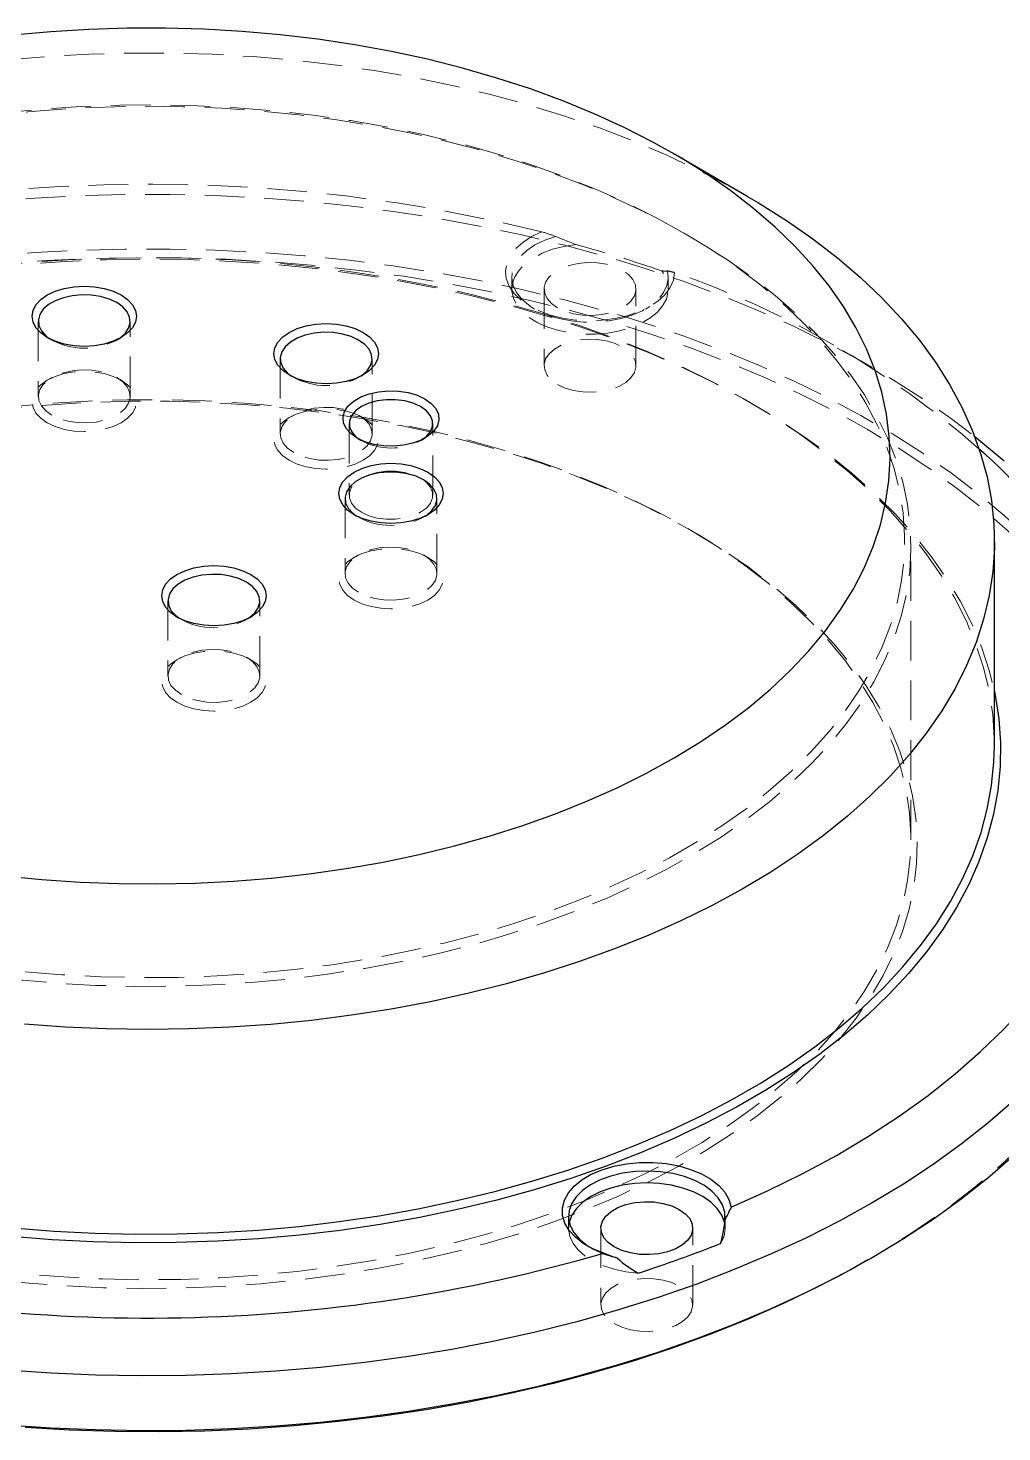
# Model space of a CAD drawing. Header units: millimetres. Extents: x 0 to 420, y 1 to 298.
# Drawn here: x 355.38 to 386.48, y 217.5 to 262.31 of the extents above; entities that cross this region are included whole.
import ezdxf

# ---------------------------------------------------------------- set-up
doc = ezdxf.new("R2010")
doc.units = ezdxf.units.MM
doc.linetypes.add('HIDDEN', pattern=[1.905, 1.27, -0.635])

msp = doc.modelspace()

# ---------------------------------------------------------------- linework, layer by layer
at = {"color": 7, "linetype": 'Continuous', "lineweight": 25}
for p, q in [((378.3345, 256.95338), (375.97709, 258.31473)), ((386.23951, 239.40134), (386.23951, 245.93366)), ((382.20064, 222.99318), (382.34209, 223.07486))]:
    msp.add_line(p, q, dxfattribs=at)
at = {"color": 7, "linetype": 'HIDDEN', "lineweight": 18}
for p, q in [((376.44857, 255.70171), (376.30713, 255.78339)), ((370.82366, 254.36617), (370.82366, 253.98511)), ((375.82366, 253.98511), (375.82366, 254.36617)), ((371.85699, 253.98511), (371.85699, 251.53549)), ((374.79033, 251.53549), (374.79033, 253.98511)), ((371.41416, 253.4275), (371.55561, 253.34582)), ((375.09171, 253.34582), (375.23316, 253.4275)), ((355.70229, 252.9531), (355.70229, 250.55791)), ((358.63563, 250.55791), (358.63563, 252.9531)), ((355.99026, 252.43617), (356.1317, 252.35449)), ((358.20622, 252.35449), (358.34766, 252.43617)), ((382.34209, 251.48181), (381.39913, 252.02634)), ((363.4297, 251.75779), (363.4297, 249.36261)), ((366.36303, 249.36261), (366.36303, 251.75779)), ((356.1317, 251.15651), (355.99026, 251.07483)), ((358.34766, 251.07483), (358.20622, 251.15651)), ((363.71767, 251.24087), (363.85911, 251.15919)), ((365.93363, 251.15919), (366.07507, 251.24087)), ((378.47594, 250.33938), (378.3345, 250.42106)), ((363.85911, 249.96121), (363.71767, 249.87953)), ((365.63359, 249.68746), (365.63359, 247.40115)), ((366.07507, 249.87953), (365.93363, 249.96121)), ((368.30025, 247.40115), (368.30025, 249.68746)), ((365.88251, 249.22496), (366.02396, 249.14328)), ((367.90988, 249.14328), (368.05133, 249.22496)), ((365.50025, 247.29685), (365.50025, 244.90167)), ((368.43359, 244.90167), (368.43359, 247.29685)), ((365.78822, 246.77993), (365.92966, 246.69825)), ((368.00418, 246.69825), (368.14562, 246.77993)), ((376.59002, 246.25703), (376.44857, 246.33871)), ((383.57285, 236.40736), (383.57285, 245.77036)), ((365.92966, 245.50027), (365.78822, 245.41859)), ((368.14562, 245.41859), (368.00418, 245.50027)), ((359.8434, 244.03122), (359.8434, 241.63604)), ((362.77673, 241.63604), (362.77673, 244.03122)), ((360.13136, 243.5143), (360.27281, 243.43262)), ((362.34732, 243.43262), (362.48877, 243.5143)), ((360.27281, 242.23464), (360.13136, 242.15296)), ((362.48877, 242.15296), (362.34732, 242.23464)), ((372.63709, 224.38769), (372.63709, 224.00664)), ((377.63709, 224.00664), (377.63709, 224.38769)), ((373.67043, 224.00664), (373.67043, 221.55701)), ((376.60376, 221.55701), (376.60376, 224.00664)), ((373.22759, 223.44903), (373.36904, 223.36735))]:
    msp.add_line(p, q, dxfattribs=at)
at = {"color": 7, "linetype": 'Continuous', "lineweight": 25, "flags": 128}
for points in [[(354.6112, 235.2568), (355.81944, 235.1364), (357.03687, 235.05229), (358.2602, 235.00469), (359.48617, 234.99373), (360.71147, 235.01944), (361.93282, 235.08175), (363.14694, 235.18049), (364.35058, 235.3154), (365.54049, 235.48611), (366.7135, 235.69217), (367.86644, 235.93302), (368.99623, 236.20802), (370.09983, 236.51643), (371.17429, 236.85742), (372.21671, 237.23008), (373.2243, 237.6334), (374.19435, 238.0663), (375.12426, 238.52763), (376.01154, 239.01614), (376.85381, 239.53053), (377.64879, 240.0694), (378.39437, 240.63132), (379.08853, 241.21478), (379.72942, 241.8182), (380.31531, 242.43998), (380.84464, 243.07844), (381.31597, 243.73187), (381.72805, 244.39852), (382.07978, 245.07659), (382.3702, 245.76427), (382.59853, 246.4597), (382.76417, 247.16103), (382.86667, 247.86637), (382.90576, 248.57383), (382.88132, 249.28151), (382.79343, 249.98751), (382.64232, 250.68993), (382.42839, 251.38689), (382.15223, 252.07652), (381.81457, 252.75697), (381.41632, 253.42641), (380.95854, 254.08305), (380.44247, 254.72512), (379.86949, 255.35089), (379.24114, 255.9587), (378.5591, 256.5469), (377.82521, 257.11392), (377.04144, 257.65824), (376.20988, 258.1784), (375.33278, 258.673), (374.41248, 259.14071), (373.45146, 259.58027), (372.45229, 259.99052), (371.41766, 260.37034), (370.35034, 260.71872), (369.2532, 261.03472), (368.12919, 261.31749), (366.98131, 261.56628), (365.81265, 261.78042), (364.62636, 261.95933), (363.4256, 262.10253), (362.21361, 262.20964), (360.99363, 262.28036), (359.76895, 262.31452), (358.54285, 262.31202), (357.31862, 262.27287), (356.09954, 262.19716), (354.88889, 262.08511)], [(378.3345, 256.95338), (378.70731, 256.73381), (379.59509, 256.17382), (380.43459, 255.58955), (381.22381, 254.98237), (381.9609, 254.35373), (382.64409, 253.70512), (383.27176, 253.03808), (383.84244, 252.35419), (384.35476, 251.65506), (384.80751, 250.94237), (385.19961, 250.2178), (385.53014, 249.48306), (385.79831, 248.73991), (386.00349, 247.9901), (386.14519, 247.23541), (386.22307, 246.47763), (386.23694, 245.71857), (386.18678, 244.96001), (386.07271, 244.20377), (385.89499, 243.45163), (385.65405, 242.70537), (385.35045, 241.96677), (384.98492, 241.23758), (384.55833, 240.51953), (384.07168, 239.81432), (383.52614, 239.12363), (382.92299, 238.44909), (382.26366, 237.7923), (381.54972, 237.15482), (380.78287, 236.53816), (379.96492, 235.94379), (379.09781, 235.37311), (378.1836, 234.82749), (377.22445, 234.3082), (376.22265, 233.81649), (375.18056, 233.35352), (374.10066, 232.92039), (372.98552, 232.51812), (371.83777, 232.14768), (370.66014, 231.80993), (369.45542, 231.50568), (368.22647, 231.23566), (366.9762, 231.00049), (365.70758, 230.80075), (364.42363, 230.6369), (363.12737, 230.50933), (361.82189, 230.41835), (360.51029, 230.36417), (359.19568, 230.34692), (357.88117, 230.36663), (356.56988, 230.42327), (355.26492, 230.5167)], [(355.99045, 252.43606), (355.78318, 252.58186), (355.62916, 252.74821), (355.53432, 252.9287), (355.50229, 253.1164), (355.53432, 253.30411), (355.62916, 253.4846), (355.78318, 253.65094), (355.99045, 253.79674), (356.24301, 253.9164), (356.53116, 254.00531), (356.84381, 254.06006), (357.16896, 254.07855), (357.49411, 254.06006), (357.80677, 254.00531), (358.09491, 253.9164), (358.34747, 253.79674), (358.55474, 253.65094), (358.70876, 253.4846), (358.8036, 253.30411), (358.83563, 253.1164), (358.8036, 252.9287), (358.70876, 252.74821), (358.55474, 252.58186), (358.34747, 252.43606), (358.09491, 252.31641), (357.80677, 252.2275), (357.49411, 252.17275), (357.16896, 252.15426), (356.84381, 252.17275), (356.53116, 252.2275), (356.24301, 252.31641), (355.99045, 252.43606)], [(358.27242, 252.39533), (358.30878, 252.42026), (358.47577, 252.56871), (358.58565, 252.73396), (358.63362, 252.90878), (358.61757, 253.08555), (358.53821, 253.25652), (358.39901, 253.41424), (358.20605, 253.5518), (357.96777, 253.66319), (357.69457, 253.74355), (357.3984, 253.78936), (357.0922, 253.79862), (356.78936, 253.77093), (356.50311, 253.7075), (356.24596, 253.6111), (356.02915, 253.48593), (355.86215, 253.33748), (355.75227, 253.17224), (355.7043, 252.99741), (355.72035, 252.82064), (355.79971, 252.64967), (355.93891, 252.49196), (356.06551, 252.39533)], [(363.71786, 251.24076), (363.51059, 251.38656), (363.35657, 251.5529), (363.26173, 251.73339), (363.2297, 251.9211), (363.26173, 252.10881), (363.35657, 252.2893), (363.51059, 252.45564), (363.71786, 252.60144), (363.97042, 252.72109), (364.25856, 252.81001), (364.57122, 252.86476), (364.89637, 252.88325), (365.22152, 252.86476), (365.53417, 252.81001), (365.82232, 252.72109), (366.07488, 252.60144), (366.28215, 252.45564), (366.43617, 252.2893), (366.53101, 252.10881), (366.56303, 251.9211), (366.53101, 251.73339), (366.43617, 251.5529), (366.28215, 251.38656), (366.07488, 251.24076), (365.82232, 251.1211), (365.53417, 251.03219), (365.22152, 250.97744), (364.89637, 250.95895), (364.57122, 250.97744), (364.25856, 251.03219), (363.97042, 251.1211), (363.71786, 251.24076)], [(365.99982, 251.20003), (366.03618, 251.22495), (366.20318, 251.3734), (366.31306, 251.53865), (366.36102, 251.71348), (366.34498, 251.89024), (366.26562, 252.06122), (366.12642, 252.21893), (365.93346, 252.35649), (365.69517, 252.46788), (365.42197, 252.54824), (365.12581, 252.59406), (364.81961, 252.60332), (364.51677, 252.57563), (364.23052, 252.5122), (363.97336, 252.41579), (363.75655, 252.29063), (363.58956, 252.14218), (363.47968, 251.97693), (363.43171, 251.8021), (363.44776, 251.62534), (363.52712, 251.45437), (363.66632, 251.29665), (363.79291, 251.20003)], [(365.88269, 249.22486), (365.68096, 249.36867), (365.53543, 249.53355), (365.45246, 249.7123), (365.43569, 249.8971), (365.48583, 250.07987), (365.60071, 250.25263), (365.7753, 250.40783), (366.00196, 250.53868), (366.2708, 250.63947), (366.57006, 250.70578), (366.88667, 250.73473), (367.20679, 250.72505), (367.51642, 250.67715), (367.80203, 250.59314), (368.05115, 250.47668), (368.25288, 250.33287), (368.39841, 250.16799), (368.48138, 249.98924), (368.49815, 249.80445), (368.44801, 249.62167), (368.33313, 249.44891), (368.15854, 249.29371), (367.93188, 249.16286), (367.66304, 249.06208), (367.36378, 248.99576), (367.04717, 248.96681), (366.72705, 248.9765), (366.41742, 249.02439), (366.13181, 249.1084), (365.88269, 249.22486)], [(367.97566, 249.18412), (368.09589, 249.27795), (368.22543, 249.43324), (368.29187, 249.60128), (368.29187, 249.77364), (368.22543, 249.94168), (368.09589, 250.09698), (367.90973, 250.23174), (367.6763, 250.3392), (367.40729, 250.41399), (367.11621, 250.45234), (366.81763, 250.45234), (366.52655, 250.41399), (366.25754, 250.3392), (366.02411, 250.23174), (365.83795, 250.09698), (365.70841, 249.94168), (365.64197, 249.77364), (365.64197, 249.60128), (365.70841, 249.43324), (365.83795, 249.27795), (365.95818, 249.18412)], [(385.6103, 249.27903), (385.73424, 249.1805), (386.55035, 248.49596)], [(365.78841, 246.77982), (365.58114, 246.92562), (365.42712, 247.09197), (365.33228, 247.27246), (365.30025, 247.46016), (365.33228, 247.64787), (365.42712, 247.82836), (365.58114, 247.9947), (365.78841, 248.1405), (366.04097, 248.26016), (366.32911, 248.34907), (366.64177, 248.40382), (366.96692, 248.42231), (367.29207, 248.40382), (367.60473, 248.34907), (367.89287, 248.26016), (368.14543, 248.1405), (368.3527, 247.9947), (368.50672, 247.82836), (368.60156, 247.64787), (368.63359, 247.46016), (368.60156, 247.27246), (368.50672, 247.09197), (368.3527, 246.92562), (368.14543, 246.77982), (367.89287, 246.66017), (367.60473, 246.57126), (367.29207, 246.5165), (366.96692, 246.49802), (366.64177, 246.5165), (366.32911, 246.57126), (366.04097, 246.66017), (365.78841, 246.77982)], [(368.07038, 246.73909), (368.10673, 246.76402), (368.27373, 246.91247), (368.38361, 247.07772), (368.43158, 247.25254), (368.41553, 247.42931), (368.33617, 247.60028), (368.19697, 247.75799), (368.00401, 247.89555), (367.76572, 248.00695), (367.49253, 248.08731), (367.19636, 248.13312), (366.89016, 248.14238), (366.58732, 248.11469), (366.30107, 248.05126), (366.04392, 247.95486), (365.82711, 247.82969), (365.66011, 247.68124), (365.55023, 247.51599), (365.50226, 247.34117), (365.51831, 247.1644), (365.59767, 246.99343), (365.73687, 246.83571), (365.86346, 246.73909)], [(360.13155, 243.51419), (359.92428, 243.65999), (359.77027, 243.82633), (359.67542, 244.00682), (359.6434, 244.19453), (359.67542, 244.38224), (359.77027, 244.56273), (359.92428, 244.72907), (360.13155, 244.87487), (360.38412, 244.99453), (360.67226, 245.08344), (360.98492, 245.13819), (361.31007, 245.15668), (361.63522, 245.13819), (361.94787, 245.08344), (362.23602, 244.99453), (362.48858, 244.87487), (362.69585, 244.72907), (362.84987, 244.56273), (362.94471, 244.38224), (362.97673, 244.19453), (362.94471, 244.00682), (362.84987, 243.82633), (362.69585, 243.65999), (362.48858, 243.51419), (362.23602, 243.39454), (361.94787, 243.30562), (361.63522, 243.25087), (361.31007, 243.23238), (360.98492, 243.25087), (360.67226, 243.30562), (360.38412, 243.39454), (360.13155, 243.51419)], [(362.41352, 243.47346), (362.44988, 243.49838), (362.61688, 243.64683), (362.72676, 243.81208), (362.77472, 243.98691), (362.75868, 244.16367), (362.67932, 244.33465), (362.54012, 244.49236), (362.34716, 244.62992), (362.10887, 244.74132), (361.83567, 244.82167), (361.5395, 244.86749), (361.23331, 244.87675), (360.93046, 244.84906), (360.64421, 244.78563), (360.38706, 244.68922), (360.17025, 244.56406), (360.00326, 244.41561), (359.89337, 244.25036), (359.84541, 244.07553), (359.86146, 243.89877), (359.94081, 243.7278), (360.08002, 243.57008), (360.20661, 243.47346)], [(386.23951, 241.1387), (386.26286, 241.02473), (386.38134, 240.26446), (386.43568, 239.50177), (386.42574, 238.73846), (386.35156, 237.97633), (386.21331, 237.21718), (386.01132, 236.4628), (385.74605, 235.71499), (385.41814, 234.9755), (385.02837, 234.24608), (384.57765, 233.52846), (384.06705, 232.82433), (383.49778, 232.13536), (382.87118, 231.46318), (382.18874, 230.80937), (381.45206, 230.17548), (380.66288, 229.563), (379.82308, 228.97339), (378.93463, 228.40804), (377.99964, 227.86828), (377.02031, 227.35539), (375.99897, 226.87058), (374.93802, 226.415), (373.83996, 225.98973), (372.70741, 225.59576), (371.54303, 225.23403), (370.34957, 224.9054), (369.12985, 224.61063), (367.88676, 224.35044), (366.62324, 224.12543), (365.34226, 223.93613), (364.04687, 223.783), (362.74011, 223.66639), (361.42508, 223.58658), (360.10489, 223.54375), (358.78265, 223.53802), (357.46149, 223.56939), (356.14453, 223.63779), (354.83489, 223.74305)], [(354.90023, 224.01718), (356.19876, 223.91373), (357.50447, 223.84679), (358.81426, 223.8165), (360.12505, 223.82296), (361.43376, 223.86613), (362.7373, 223.94592), (364.03259, 224.06213), (365.31658, 224.21451), (366.58625, 224.40268), (367.8386, 224.6262), (369.07069, 224.88455), (370.2796, 225.17712), (371.46248, 225.50322), (372.61656, 225.86207), (373.73911, 226.25284), (374.82748, 226.67459), (375.87911, 227.12635), (376.89152, 227.60704), (377.86232, 228.11553), (378.78922, 228.65062), (379.67005, 229.21105), (380.50272, 229.7955), (381.28527, 230.4026), (382.01585, 231.0309), (382.69276, 231.67893), (383.31438, 232.34517), (383.87925, 233.02803), (384.38605, 233.72592), (384.83357, 234.43719), (385.22077, 235.16016), (385.54672, 235.89312), (385.81067, 236.63436), (386.01199, 237.38211), (386.1502, 238.13463), (386.22499, 238.89013), (386.23951, 239.40134)], [(377.8283, 224.6767), (378.99413, 225.19756), (380.11624, 225.7495), (381.19214, 226.33129), (382.21944, 226.94166), (383.19588, 227.57924), (384.11929, 228.24264), (384.98762, 228.93037), (385.79896, 229.64091), (386.5515, 230.37271), (387.24359, 231.12412), (387.87369, 231.8935), (388.44041, 232.67913), (388.94249, 233.47929), (389.37882, 234.29219), (389.74843, 235.11604), (390.05051, 235.94901), (390.28439, 236.78926), (390.44955, 237.63493), (390.54562, 238.48416)], [(386.82853, 228.0516), (386.03115, 227.35975), (385.18173, 226.68884), (384.28195, 226.04019), (383.33354, 225.41505), (382.33834, 224.81464), (381.29828, 224.24013), (380.21539, 223.69262), (379.09178, 223.17318), (377.92961, 222.68283), (376.73115, 222.22251), (375.49872, 221.79311), (374.23472, 221.39548), (372.9416, 221.03038), (371.62188, 220.69852), (370.27811, 220.40055), (368.91291, 220.13704), (367.52892, 219.90851), (366.12884, 219.7154), (364.71538, 219.55808), (363.29128, 219.43687), (361.85932, 219.35199), (360.42227, 219.30361), (358.98293, 219.29183), (357.54408, 219.31666), (356.10852, 219.37806), (354.67905, 219.47592)], [(354.67905, 217.73396), (356.10852, 217.63611), (357.54408, 217.57471), (358.98293, 217.54987), (360.42227, 217.56165), (361.85932, 217.61003), (363.29128, 217.69491), (364.71538, 217.81613), (366.12884, 217.97344), (367.52892, 218.16655), (368.91291, 218.39509), (370.27811, 218.65859), (371.62188, 218.95657), (372.9416, 219.28843), (374.23472, 219.65353), (375.49872, 220.05116), (376.73115, 220.48055), (377.92961, 220.94088), (379.09178, 221.43123), (380.21539, 221.95067), (381.29828, 222.49817), (382.33834, 223.07269), (383.33354, 223.6731), (384.28195, 224.29824), (385.18173, 224.94689), (386.03115, 225.61779), (386.82853, 226.30965)], [(373.76164, 223.20974), (373.41407, 223.35096), (373.1092, 223.52193), (372.85458, 223.71839), (372.65652, 223.93549), (372.51994, 224.16784), (372.44821, 224.40969), (372.44311, 224.65504), (372.50477, 224.89781), (372.63167, 225.13198), (372.82065, 225.35176), (373.06703, 225.5517), (373.36471, 225.72683), (373.70631, 225.87283), (374.08337, 225.98607), (374.48654, 226.06375), (374.90583, 226.10395), (375.33085, 226.10566), (375.75107, 226.06884), (376.15607, 225.99441), (376.53583, 225.88421), (376.88092, 225.74098), (377.1828, 225.56825), (377.43398, 225.37032), (377.62825, 225.15208), (377.76078, 224.91895), (377.8283, 224.6767)], [(377.6311, 224.28781), (377.62615, 224.52257), (377.55533, 224.75376), (377.42052, 224.97526), (377.22528, 225.18122), (376.97478, 225.36617), (376.67564, 225.52523), (376.33579, 225.65419), (375.96422, 225.74963), (375.57076, 225.80903), (375.16582, 225.83081), (374.76013, 225.81441), (374.3644, 225.76025), (373.98913, 225.66976), (373.64424, 225.54535), (373.33885, 225.3903), (373.08105, 225.20871), (372.87766, 225.00541), (372.73406, 224.78575), (372.65406, 224.55556), (372.63977, 224.32092), (372.69156, 224.08806), (372.80808, 223.86312), (372.98623, 223.65207), (373.22129, 223.46048), (373.30104, 223.40819)], [(377.62879, 224.12418), (377.6145, 224.20024), (377.52973, 224.42504), (377.38416, 224.6392), (377.18149, 224.8373), (376.92687, 225.01428), (376.62676, 225.16566), (376.2888, 225.28759), (375.92157, 225.37696), (375.53441, 225.43151), (375.13715, 225.44986), (374.73989, 225.43152), (374.35273, 225.37698), (373.98549, 225.28762), (373.64752, 225.1657), (373.34741, 225.01433), (373.09277, 224.83736), (372.89008, 224.63927), (372.74449, 224.42511), (372.6597, 224.20031), (372.65897, 224.19716)], [(374.1, 223.40794), (373.90704, 223.5455), (373.76784, 223.70321), (373.68848, 223.87419), (373.67244, 224.05095), (373.7204, 224.22578), (373.83028, 224.39103), (373.99728, 224.53948), (374.21409, 224.66464), (374.47124, 224.76104), (374.75749, 224.82448), (375.06033, 224.85217), (375.36653, 224.8429), (375.6627, 224.79709), (375.9359, 224.71673), (376.17418, 224.60534), (376.36714, 224.46778), (376.50634, 224.31006), (376.5857, 224.13909), (376.60175, 223.96232), (376.55378, 223.7875), (376.4439, 223.62225), (376.27691, 223.4738), (376.06009, 223.34864), (375.80294, 223.25223), (375.51669, 223.1888), (375.21385, 223.16111), (374.90765, 223.17037), (374.61149, 223.21619), (374.33829, 223.29654), (374.1, 223.40794)], [(382.20064, 222.99318), (381.68307, 222.70088), (380.62263, 222.14065), (379.52028, 221.60807), (378.37817, 221.10417), (377.19854, 220.62996), (375.98371, 220.18635), (374.73605, 219.77422), (373.45802, 219.39438), (372.15212, 219.04757), (370.8209, 218.73446), (369.46698, 218.45568), (368.09301, 218.21177), (366.70168, 218.00321), (365.29573, 217.83041), (363.87791, 217.6937), (362.45099, 217.59336), (361.01778, 217.52957), (359.58108, 217.50248), (358.14371, 217.51212), (356.70849, 217.55848), (355.27823, 217.64147)]]:
    msp.add_lwpolyline(points, dxfattribs=at)
at = {"color": 7, "linetype": 'HIDDEN', "lineweight": 18, "flags": 128}
for points in [[(340.14453, 256.95338), (340.76953, 257.30286), (341.75029, 257.8085), (342.77254, 258.28599), (343.83385, 258.73417), (344.93169, 259.15199), (346.06348, 259.53846), (347.22651, 259.89266), (348.41804, 260.21376), (349.63524, 260.50098), (350.87521, 260.75365), (352.13503, 260.97116), (353.41169, 261.15302), (354.70218, 261.29877), (356.00343, 261.40807), (357.31236, 261.48068), (358.62586, 261.51641), (359.94081, 261.51517), (361.2541, 261.47698), (362.56262, 261.40193), (363.86325, 261.29018), (365.15291, 261.14201), (366.42855, 260.95777), (367.68713, 260.73789), (368.92568, 260.4829), (370.14125, 260.1934), (371.33097, 259.87007), (372.49201, 259.51369), (373.62161, 259.1251), (374.7171, 258.70523), (375.77588, 258.25505), (376.79544, 257.77566), (377.77335, 257.26817), (378.3345, 256.95338)], [(342.03325, 235.83739), (342.93426, 235.34316), (343.8778, 234.87614), (344.86142, 234.43754), (345.88256, 234.02851), (346.93854, 233.6501), (348.02661, 233.30332), (349.14393, 232.98907), (350.2876, 232.70815), (351.45461, 232.46132), (352.64194, 232.24921), (353.84648, 232.07237), (355.06509, 231.93127), (356.29459, 231.82628), (357.53177, 231.75766), (358.77341, 231.7256), (360.01627, 231.73018), (361.25709, 231.77139), (362.49266, 231.84912), (363.71974, 231.96318), (364.93512, 232.11325), (366.13565, 232.29895), (367.31819, 232.5198), (368.47966, 232.77522), (369.61701, 233.06453), (370.72729, 233.387), (371.8076, 233.74178), (372.85513, 234.12793), (373.86713, 234.54446), (374.84097, 234.99028), (375.77411, 235.46422), (376.66411, 235.96505), (377.50865, 236.49146), (378.30553, 237.04207), (379.05267, 237.61546), (379.74811, 238.21013), (380.39006, 238.82451), (380.97682, 239.45702), (381.50688, 240.106), (381.97884, 240.76975), (382.39147, 241.44656), (382.74371, 242.13464), (383.03463, 242.83221), (383.26346, 243.53744), (383.42962, 244.2485), (383.53268, 244.96353), (383.57235, 245.68066), (383.54854, 246.39803), (383.46132, 247.11376), (383.3109, 247.82598), (383.09768, 248.53285), (382.82222, 249.2325), (382.48523, 249.92312), (382.0876, 250.60291), (381.63036, 251.27009), (381.11471, 251.92293), (380.54198, 252.55971), (379.91368, 253.17878), (379.23145, 253.77852), (378.49705, 254.35737), (377.71242, 254.91382), (376.87959, 255.44641), (376.00074, 255.95376), (375.07817, 256.43454), (374.11427, 256.8875), (373.11156, 257.31145), (372.07267, 257.7053), (371.00029, 258.06801), (369.89723, 258.39864), (368.76637, 258.69632), (367.61065, 258.96028), (366.4331, 259.18982), (365.23677, 259.38436), (364.0248, 259.54338), (362.80035, 259.66647), (361.5666, 259.75331), (360.32679, 259.80366), (359.08414, 259.8174), (357.84189, 259.7945), (356.60329, 259.73501), (355.37157, 259.63909), (354.14994, 259.50698), (352.94158, 259.33904), (351.74966, 259.1357), (350.57728, 258.89749), (349.42749, 258.62503), (348.30331, 258.31904), (347.20765, 257.98031), (346.14339, 257.60972), (345.11329, 257.20825), (344.12005, 256.77693), (343.16625, 256.3169), (342.25438, 255.82936), (341.38683, 255.31557), (340.56585, 254.77688), (339.79359, 254.2147), (339.07206, 253.63048), (338.40315, 253.02576), (337.78859, 252.40211), (337.23, 251.76116), (336.72883, 251.10458), (336.28639, 250.43408), (335.90383, 249.75141), (335.58214, 249.05836), (335.32218, 248.35673), (335.12462, 247.64836), (334.98997, 246.93508), (334.91858, 246.21877), (334.91064, 245.50128), (334.96618, 244.7845), (335.08504, 244.07029), (335.26692, 243.36051), (335.51134, 242.65702), (335.81766, 241.96166), (336.18509, 241.27623), (336.61267, 240.60252), (337.09927, 239.9423), (337.64364, 239.29728), (338.24435, 238.66915), (338.89983, 238.05955), (339.60837, 237.47006), (340.36814, 236.90223), (341.17713, 236.35753), (342.03325, 235.83739)], [(342.17467, 236.08234), (341.31882, 236.60254), (340.51049, 237.14748), (339.75183, 237.71572), (339.04485, 238.30575), (338.39141, 238.91601), (337.79327, 239.54488), (337.25199, 240.19069), (336.76903, 240.85173), (336.34565, 241.52625), (335.98298, 242.21245), (335.68198, 242.90853), (335.44345, 243.61262), (335.26803, 244.32287), (335.15617, 245.03739), (335.10818, 245.75429), (335.12418, 246.47167), (335.20413, 247.18761), (335.34782, 247.90023), (335.55486, 248.60764), (335.82471, 249.30796), (336.15666, 249.99933), (336.54981, 250.67991), (337.00314, 251.34791), (337.51543, 252.00156), (338.08533, 252.63911), (338.71132, 253.25888), (339.39176, 253.85922), (340.12482, 254.43855), (340.90858, 254.99533), (341.74094, 255.52807), (342.61971, 256.03537), (343.54255, 256.51589), (344.50702, 256.96834), (345.51055, 257.39153), (346.55049, 257.78434), (347.62408, 258.14572), (348.72848, 258.47471), (349.86074, 258.77045), (351.01788, 259.03215), (352.19682, 259.25911), (353.39443, 259.45074), (354.60755, 259.60652), (355.83294, 259.72605), (357.06738, 259.809), (358.30757, 259.85515), (359.55023, 259.86439), (360.79207, 259.83668), (362.02979, 259.77211), (363.26011, 259.67084), (364.47978, 259.53314), (365.68554, 259.35938), (366.87421, 259.15001), (368.04264, 258.9056), (369.18772, 258.62679), (370.30642, 258.31432), (371.39577, 257.96902), (372.45288, 257.5918), (373.47496, 257.18367), (374.45929, 256.7457), (375.40325, 256.27906), (376.30436, 255.78499), (377.16021, 255.26479), (377.96854, 254.71985), (378.7272, 254.15161), (379.43418, 253.56158), (380.08761, 252.95132), (380.68576, 252.32245), (381.22703, 251.67664), (381.71, 251.0156), (382.13338, 250.34108), (382.49605, 249.65488), (382.79705, 248.9588), (383.03558, 248.25471), (383.211, 247.54446), (383.32286, 246.82994), (383.37085, 246.11304), (383.35485, 245.39566), (383.2749, 244.67972), (383.13121, 243.96709), (382.92416, 243.25969), (382.65431, 242.55937), (382.32237, 241.868), (381.92921, 241.18742), (381.47589, 240.51942), (380.9636, 239.86577), (380.3937, 239.22822), (379.7677, 238.60845), (379.08727, 238.0081), (378.3542, 237.42878), (377.57045, 236.872), (376.73808, 236.33926), (375.85932, 235.83195), (374.93647, 235.35144), (373.97201, 234.89899), (372.96847, 234.4758), (371.92853, 234.08299), (370.85494, 233.72161), (369.75055, 233.39262), (368.61828, 233.09688), (367.46115, 232.83518), (366.28221, 232.60822), (365.0846, 232.41659), (363.87148, 232.26081), (362.64608, 232.14128), (361.41165, 232.05833), (360.17146, 232.01218), (358.9288, 232.00294), (357.68696, 232.03065), (356.44924, 232.09522), (355.21891, 232.19649), (353.99925, 232.33419), (352.79349, 232.50795), (351.60482, 232.71732), (350.43639, 232.96173), (349.29131, 233.24054), (348.17261, 233.55301), (347.08326, 233.89831), (346.02614, 234.27553), (345.00407, 234.68366), (344.01974, 235.12163), (343.07577, 235.58827), (342.17467, 236.08234)], [(345.91364, 255.36693), (347.24053, 255.68913), (348.59072, 255.97726), (349.96159, 256.23078), (351.35048, 256.44919), (352.75468, 256.63206), (354.17147, 256.77904), (355.59811, 256.88984), (357.03182, 256.96426), (358.46981, 257.00214), (359.9093, 257.00341), (361.34749, 256.96807), (362.78159, 256.89619), (364.2088, 256.7879), (365.62637, 256.64342), (367.03154, 256.46303), (368.42157, 256.24708), (369.79378, 255.99599), (371.14549, 255.71024), (372.47408, 255.39039), (373.77697, 255.03706), (375.05163, 254.65093), (376.29559, 254.23277), (377.50643, 253.78337), (378.6818, 253.30362), (379.81941, 252.79444), (380.91707, 252.25682), (381.97263, 251.6918), (382.98404, 251.10049), (383.94935, 250.48403), (384.86667, 249.84362), (385.6103, 249.27903)], [(376.0235, 254.51245), (375.98542, 254.26807), (375.88138, 254.03017), (375.71396, 253.80464), (375.4873, 253.59708), (375.20703, 253.41262), (374.88009, 253.25583), (374.51457, 253.13061), (374.11955, 253.04005), (373.7048, 252.9864), (373.28061, 252.971), (372.85748, 252.99421), (372.44591, 253.05546), (372.05609, 253.15324), (371.69768, 253.28513), (371.37956, 253.44785), (371.10962, 253.63738), (370.89454, 253.84901), (370.73966, 254.07751), (370.64882, 254.3172), (370.62425, 254.56216), (370.66659, 254.8063), (370.77476, 255.04359), (370.9461, 255.26813), (371.17636, 255.47438), (371.45983, 255.6572), (371.78948, 255.81208)], [(372.2265, 255.66297), (371.87679, 255.54312), (371.56538, 255.39212), (371.30049, 255.21397), (371.08915, 255.01338), (370.93693, 254.79567), (370.84788, 254.56659), (370.82435, 254.3322), (370.86696, 254.09872), (370.97459, 253.87231), (371.14437, 253.65897), (371.37183, 253.46434), (371.65095, 253.29359), (371.97433, 253.15121), (372.33341, 253.04099), (372.71871, 252.96584), (373.12001, 252.92774), (373.5267, 252.92771), (373.92802, 252.96575), (374.31335, 253.04085), (374.67248, 253.15102), (374.99592, 253.29335), (375.27511, 253.46407), (375.50265, 253.65866), (375.67253, 253.87198), (375.78025, 254.09837), (375.82295, 254.33185), (375.79952, 254.56624)], [(391.90618, 236.40736), (391.90517, 236.55548), (391.86215, 237.38611), (391.75579, 238.21484), (391.58628, 239.04006), (391.35396, 239.86016), (391.05928, 240.67357), (390.70281, 241.47868), (390.28525, 242.27395), (389.8074, 243.05783), (389.2702, 243.8288), (388.67468, 244.58535), (388.022, 245.32602), (387.31343, 246.04938), (386.55035, 246.75401), (385.73424, 247.43855), (384.86667, 248.10167), (383.94935, 248.74208), (382.98404, 249.35854), (381.97263, 249.94985), (380.91707, 250.51486), (379.81941, 251.05248), (378.6818, 251.56166), (377.50643, 252.04142), (376.29559, 252.49082), (375.05163, 252.90898), (373.77697, 253.2951), (372.47408, 253.64843), (371.14549, 253.96828), (369.79378, 254.25403), (368.42157, 254.50513), (367.03154, 254.72108), (365.62637, 254.90147), (364.2088, 255.04595), (362.78159, 255.15423), (361.34749, 255.22612), (359.9093, 255.26146), (358.46981, 255.26018), (357.03182, 255.2223), (355.59811, 255.14789), (354.17147, 255.03708), (352.75468, 254.8901), (351.35048, 254.70723), (349.96159, 254.48883), (348.59072, 254.23531), (347.24053, 253.94717), (345.91364, 253.62498)], [(346.26153, 253.42412), (347.59156, 253.73891), (348.94441, 254.0194), (350.31745, 254.26505), (351.70798, 254.47538), (353.11327, 254.64996), (354.53057, 254.78847), (355.9571, 254.89062), (357.39007, 254.95622), (358.82666, 254.98514), (360.26406, 254.97732), (361.69945, 254.93278), (363.13002, 254.8516), (364.55297, 254.73395), (365.9655, 254.58005), (367.36484, 254.39021), (368.74825, 254.16479), (370.11303, 253.90425), (371.45649, 253.60909), (372.776, 253.27988), (374.06898, 252.91729), (375.33288, 252.522), (376.56524, 252.09481), (377.76364, 251.63655), (378.92572, 251.14811), (380.04921, 250.63046), (381.13191, 250.0846), (382.17169, 249.51161), (383.16653, 248.91262), (384.11445, 248.28879), (385.01362, 247.64135), (385.86226, 246.97157), (386.65871, 246.28076), (387.40141, 245.57027), (388.08891, 244.8415), (388.71985, 244.09588), (389.29301, 243.33487), (389.80725, 242.55996), (390.26157, 241.77266), (390.65507, 240.97453), (390.987, 240.16713), (391.25669, 239.35203), (391.46362, 238.53084), (391.60737, 237.70517), (391.68768, 236.87664), (391.70438, 236.04686), (391.65744, 235.21748), (391.54696, 234.3901), (391.37314, 233.56636), (391.13633, 232.74787), (390.83699, 231.93623), (390.47571, 231.13303), (390.0532, 230.33986), (389.57029, 229.55826), (389.02792, 228.78976), (388.42716, 228.03588), (387.76918, 227.29809), (387.05527, 226.57783), (386.28684, 225.87652), (385.46539, 225.19554), (384.59252, 224.53621), (383.66996, 223.89984), (382.69951, 223.28766), (382.20064, 222.99318)], [(386.23951, 239.40134), (386.23616, 239.64683), (386.18371, 240.40296), (386.06774, 241.15673), (385.88854, 241.90635), (385.64652, 242.65008), (385.34226, 243.38614), (384.97648, 244.11282), (384.55003, 244.82839), (384.06392, 245.53116), (383.5193, 246.21949), (382.91745, 246.89175), (382.25979, 247.54635), (381.54787, 248.18176), (380.78336, 248.79646), (379.96808, 249.38903), (379.10394, 249.95805), (378.19297, 250.50218), (377.23733, 251.02016), (376.23927, 251.51074), (375.20114, 251.97278), (374.12538, 252.4052), (373.01454, 252.80696), (371.87123, 253.17712), (370.69815, 253.51481), (369.49805, 253.81923), (368.27378, 254.08968), (367.02821, 254.32549), (365.76429, 254.52614), (364.48498, 254.69113), (363.19331, 254.82008), (361.89232, 254.91269), (360.58508, 254.96874), (359.27467, 254.98809), (357.96417, 254.97071), (356.65668, 254.91663), (355.35528, 254.82597), (354.06303, 254.69896), (352.78299, 254.53589), (351.51816, 254.33715), (350.27153, 254.10321)], [(372.87754, 255.40517), (372.49233, 255.3462), (372.12824, 255.25265), (371.79453, 255.12688), (371.49967, 254.9721), (371.25117, 254.79224), (371.05534, 254.59187), (370.91714, 254.37608), (370.8401, 254.15036), (370.82617, 253.92043), (370.87571, 253.69215), (370.98745, 253.47131), (371.15857, 253.26354), (371.3847, 253.07409), (371.6601, 252.9078), (371.97778, 252.76888), (372.32966, 252.66088), (372.70679, 252.58652), (373.09961, 252.5477), (373.49811, 252.54541), (373.89219, 252.57971), (374.27182, 252.64972), (374.62735, 252.75366), (374.94975, 252.8889), (375.23083, 253.052), (375.46345, 253.2388), (375.64169, 253.44457), (375.76103, 253.66408), (375.81842, 253.89175), (375.81242, 254.12179), (375.74318, 254.34835), (375.61245, 254.56569)], [(350.11485, 254.03035), (351.37091, 254.26887), (352.64558, 254.47186), (353.93582, 254.63886), (355.2386, 254.76946), (356.55084, 254.86335), (357.86943, 254.92032), (359.19126, 254.94023), (360.5132, 254.92303), (361.83213, 254.86876), (363.14493, 254.77756), (364.44851, 254.64963), (365.73977, 254.48528), (367.01568, 254.28489), (368.2732, 254.04895), (369.50938, 253.778), (370.72129, 253.4727), (371.90606, 253.13375), (373.0609, 252.76196), (374.18307, 252.35822), (375.26994, 251.92347), (376.31891, 251.45874), (377.32753, 250.96513), (378.2934, 250.4438), (379.21424, 249.89599), (380.08787, 249.323), (380.91223, 248.72617), (381.68538, 248.10692), (382.40548, 247.46672), (383.07084, 246.80706), (383.67988, 246.12952), (384.23115, 245.43569), (384.72337, 244.72721), (385.15536, 244.00577), (385.52611, 243.27305), (385.83474, 242.5308), (386.08051, 241.78077), (386.23951, 241.1387)], [(372.28657, 253.38641), (372.09361, 253.52397), (371.95441, 253.68169), (371.87505, 253.85266), (371.859, 254.02943), (371.90697, 254.20425), (372.01685, 254.3695), (372.18385, 254.51795), (372.40066, 254.64311), (372.65781, 254.73952), (372.94406, 254.80295), (373.2469, 254.83064), (373.5531, 254.82138), (373.84927, 254.77557), (374.12246, 254.69521), (374.36075, 254.58381), (374.55371, 254.44625), (374.69291, 254.28854), (374.77227, 254.11756), (374.78832, 253.9408), (374.74035, 253.76597), (374.63047, 253.60072), (374.46347, 253.45227), (374.24666, 253.32711), (373.98951, 253.23071), (373.70326, 253.16727), (373.40042, 253.13958), (373.09422, 253.14885), (372.79805, 253.19466), (372.52486, 253.27502), (372.28657, 253.38641)], [(372.28657, 250.93679), (372.52486, 250.8254), (372.79805, 250.74504), (373.09422, 250.69923), (373.40042, 250.68996), (373.70326, 250.71765), (373.98951, 250.78109), (374.24666, 250.87749), (374.46347, 251.00265), (374.63047, 251.1511), (374.74035, 251.31635), (374.78832, 251.49118), (374.77227, 251.66794), (374.69291, 251.83892), (374.55371, 251.99663), (374.36075, 252.13419), (374.12246, 252.24558), (373.84927, 252.32594), (373.5531, 252.37176), (373.2469, 252.38102), (372.94406, 252.35333), (372.65781, 252.2899), (372.40066, 252.19349), (372.18385, 252.06833), (372.01685, 251.91988), (371.90697, 251.75463), (371.859, 251.5798), (371.87505, 251.40304), (371.95441, 251.23206), (372.09361, 251.07435), (372.28657, 250.93679)], [(356.13187, 249.95921), (355.93891, 250.09677), (355.79971, 250.25448), (355.72035, 250.42546), (355.7043, 250.60222), (355.75227, 250.77705), (355.86215, 250.9423), (356.02915, 251.09075), (356.24596, 251.21591), (356.50311, 251.31231), (356.78936, 251.37575), (357.0922, 251.40344), (357.3984, 251.39417), (357.69457, 251.34836), (357.96777, 251.268), (358.20605, 251.15661), (358.39901, 251.01905), (358.53821, 250.86134), (358.61757, 250.69036), (358.63362, 250.5136), (358.58565, 250.33877), (358.47577, 250.17352), (358.30878, 250.02507), (358.09196, 249.89991), (357.83481, 249.8035), (357.54856, 249.74007), (357.24572, 249.71238), (356.93952, 249.72165), (356.64336, 249.76746), (356.37016, 249.84782), (356.13187, 249.95921)], [(355.99045, 249.71426), (356.24301, 249.59461), (356.53116, 249.50569), (356.84381, 249.45094), (357.16896, 249.43246), (357.49411, 249.45094), (357.80677, 249.50569), (358.09491, 249.59461), (358.34747, 249.71426), (358.55474, 249.86006), (358.70876, 250.0264), (358.8036, 250.2069), (358.83563, 250.3946), (358.8036, 250.58231), (358.70876, 250.7628), (358.55474, 250.92914), (358.34747, 251.07494), (358.09491, 251.1946), (357.80677, 251.28351), (357.49411, 251.33826), (357.16896, 251.35675), (356.84381, 251.33826), (356.53116, 251.28351), (356.24301, 251.1946), (355.99045, 251.07494), (355.78318, 250.92914), (355.62916, 250.7628), (355.53432, 250.58231), (355.50229, 250.3946), (355.53432, 250.2069), (355.62916, 250.0264), (355.78318, 249.86006), (355.99045, 249.71426)], [(335.66519, 240.16517), (335.34848, 239.46357), (335.09437, 238.75353), (334.90355, 238.03691), (334.7765, 237.3156), (334.71356, 236.59148), (334.7149, 235.86644), (334.78051, 235.1424), (334.91022, 234.42124), (335.10369, 233.70486), (335.36042, 232.99514), (335.67972, 232.29393), (336.06077, 231.60307), (336.50256, 230.92437), (337.00393, 230.25962), (337.56359, 229.61055), (338.18004, 228.97886), (338.85169, 228.36621), (339.57677, 227.77421), (340.35338, 227.20441), (341.17948, 226.65829), (342.05292, 226.1373), (342.97139, 225.64279), (343.9325, 225.17607), (344.93373, 224.73835), (345.97244, 224.33079), (347.04593, 223.95445), (348.15137, 223.61031), (349.28587, 223.29929), (350.44646, 223.02218), (351.63009, 222.77973), (352.83366, 222.57257), (354.05402, 222.40123), (355.28797, 222.26618), (356.53227, 222.16775), (357.78367, 222.10621), (359.03889, 222.08173), (360.29463, 222.09436), (361.5476, 222.14407), (362.79453, 222.23074), (364.03214, 222.35413), (365.25719, 222.51392), (366.46647, 222.70969), (367.65681, 222.94093), (368.82509, 223.20704), (369.96825, 223.50731), (371.08329, 223.84096), (372.1673, 224.20712), (373.21742, 224.60482), (374.23091, 225.03303), (375.20512, 225.49062), (376.13748, 225.97638), (377.02556, 226.48906), (377.86702, 227.0273), (378.65967, 227.5897), (379.40142, 228.17477), (380.09034, 228.781), (380.72461, 229.40678), (381.30257, 230.05048), (381.82272, 230.71041), (382.28368, 231.38485), (382.68425, 232.07201), (383.02337, 232.77012), (383.30017, 233.47732), (383.51391, 234.19178), (383.66403, 234.91162), (383.75015, 235.63494), (383.77203, 236.35987), (383.72961, 237.08449), (383.62302, 237.80691), (383.45252, 238.52523), (383.21857, 239.23757), (382.92177, 239.94207), (382.56292, 240.63688), (382.14293, 241.32017), (381.66293, 241.99016), (381.12416, 242.6451), (380.52803, 243.28325), (379.87612, 243.90296), (379.17012, 244.5026), (378.41189, 245.0806), (377.60341, 245.63543), (376.74681, 246.16566), (375.84433, 246.66988), (374.89833, 247.14678), (373.91129, 247.59511), (372.8858, 248.01369), (371.82455, 248.40142), (370.73032, 248.75729), (369.60597, 249.08037), (368.45446, 249.36981), (367.2788, 249.62485), (366.08206, 249.84483), (364.8674, 250.02916), (363.63799, 250.17736), (362.39705, 250.28905), (361.14783, 250.36393), (359.89361, 250.4018), (358.63768, 250.40258), (357.38333, 250.36624), (356.13384, 250.2929), (354.89249, 250.18274), (353.66253, 250.03605), (352.44719, 249.85321)], [(352.38942, 249.88659), (353.59555, 250.07161), (354.81652, 250.22068), (356.04912, 250.33343), (357.29012, 250.40954), (358.53624, 250.44882), (359.78422, 250.45117), (361.03076, 250.41658), (362.27259, 250.34514), (363.50644, 250.23703), (364.72906, 250.09256), (365.93725, 249.91208), (367.12782, 249.69608), (368.29765, 249.44513), (369.44364, 249.15989), (370.5628, 248.8411), (371.65217, 248.4896), (372.70889, 248.10633), (373.73018, 247.69228), (374.71336, 247.24855), (375.65584, 246.77631), (376.55513, 246.27679), (377.40888, 245.75131), (378.21484, 245.20125), (378.97089, 244.62806), (379.67503, 244.03325), (380.32543, 243.41838), (380.92036, 242.78507), (381.45826, 242.13498), (381.93772, 241.46983), (382.35747, 240.79136), (382.71642, 240.10136), (383.01362, 239.40164), (383.24828, 238.69405), (383.41979, 237.98044), (383.5277, 237.2627), (383.57172, 236.5427), (383.55174, 235.82235), (383.46781, 235.10354), (383.32015, 234.38816), (383.10915, 233.67808), (382.83536, 232.97519), (382.49952, 232.28133), (382.10248, 231.59831), (381.64532, 230.92795), (381.12921, 230.272), (380.55553, 229.63219), (379.92578, 229.0102), (379.24162, 228.40766), (378.50485, 227.82617), (377.7174, 227.26725), (376.88135, 226.73237), (375.99889, 226.22294), (375.07235, 225.7403), (374.10417, 225.28571), (373.09689, 224.86038), (372.05316, 224.46543), (370.97572, 224.10188), (369.86741, 223.7707), (368.73115, 223.47276), (367.56992, 223.20884), (366.38678, 222.97964), (365.18484, 222.78576), (363.96726, 222.62771), (362.73725, 222.5059), (361.49804, 222.42066), (360.25288, 222.37221), (359.00506, 222.36067), (357.75786, 222.38609), (356.51455, 222.44838), (355.27841, 222.54739), (354.05269, 222.68286), (352.84062, 222.85442), (351.64537, 223.06164), (350.4701, 223.30396), (349.3179, 223.58075), (348.19179, 223.89127), (347.09475, 224.23472), (346.02964, 224.61018), (344.99929, 225.01668), (344.00639, 225.45313), (343.05356, 225.9184), (342.1433, 226.41126), (341.27802, 226.93041), (340.45997, 227.47449), (339.69133, 228.04207), (338.9741, 228.63165), (338.31018, 229.24168), (337.70131, 229.87056), (337.14909, 230.51664), (336.65498, 231.17821), (336.22027, 231.85353), (335.84611, 232.54083), (335.53348, 233.2383), (335.28321, 233.94411), (335.09595, 234.6564), (334.9722, 235.37329), (334.91228, 236.09291), (334.91635, 236.81334), (334.98439, 237.53272), (335.11624, 238.24913), (335.31153, 238.9607), (335.56977, 239.66555), (335.89027, 240.36183)], [(363.71786, 248.51896), (363.97042, 248.3993), (364.25856, 248.31039), (364.57122, 248.25564), (364.89637, 248.23715), (365.22152, 248.25564), (365.53417, 248.31039), (365.82232, 248.3993), (366.07488, 248.51896), (366.28215, 248.66476), (366.43617, 248.8311), (366.53101, 249.01159), (366.56303, 249.1993), (366.53101, 249.387), (366.43617, 249.56749), (366.28215, 249.73384), (366.07488, 249.87964), (365.82232, 249.99929), (365.53417, 250.0882), (365.22152, 250.14296), (364.89637, 250.16144), (364.57122, 250.14296), (364.25856, 250.0882), (363.97042, 249.99929), (363.71786, 249.87964), (363.51059, 249.73384), (363.35657, 249.56749), (363.26173, 249.387), (363.2297, 249.1993), (363.26173, 249.01159), (363.35657, 248.8311), (363.51059, 248.66476), (363.71786, 248.51896)], [(363.85928, 248.76391), (363.66632, 248.90147), (363.52712, 249.05918), (363.44776, 249.23015), (363.43171, 249.40692), (363.47968, 249.58174), (363.58956, 249.74699), (363.75655, 249.89544), (363.97336, 250.02061), (364.23052, 250.11701), (364.51677, 250.18044), (364.81961, 250.20813), (365.12581, 250.19887), (365.42197, 250.15306), (365.69517, 250.0727), (365.93346, 249.9613), (366.12642, 249.82374), (366.26562, 249.66603), (366.34498, 249.49506), (366.36102, 249.31829), (366.31306, 249.14347), (366.20318, 248.97822), (366.03618, 248.82977), (365.81937, 248.7046), (365.56222, 248.6082), (365.27597, 248.54477), (364.97313, 248.51708), (364.66693, 248.52634), (364.37076, 248.57215), (364.09756, 248.65251), (363.85928, 248.76391)], [(366.02411, 246.85688), (366.25754, 246.74941), (366.52655, 246.67463), (366.81763, 246.63627), (367.11621, 246.63627), (367.40729, 246.67463), (367.6763, 246.74941), (367.90973, 246.85688), (368.09589, 246.99164), (368.22543, 247.14693), (368.29187, 247.31497), (368.29187, 247.48733), (368.22543, 247.65537), (368.09589, 247.81066), (367.90973, 247.94542), (367.6763, 248.05289), (367.40729, 248.12767), (367.11621, 248.16603), (366.81763, 248.16603), (366.52655, 248.12767), (366.25754, 248.05289), (366.02411, 247.94542), (365.83795, 247.81066), (365.70841, 247.65537), (365.64197, 247.48733), (365.64197, 247.31497), (365.70841, 247.14693), (365.83795, 246.99164), (366.02411, 246.85688)], [(365.78841, 244.05802), (366.04097, 243.93836), (366.32911, 243.84945), (366.64177, 243.7947), (366.96692, 243.77621), (367.29207, 243.7947), (367.60473, 243.84945), (367.89287, 243.93836), (368.14543, 244.05802), (368.3527, 244.20382), (368.50672, 244.37016), (368.60156, 244.55065), (368.63359, 244.73836), (368.60156, 244.92607), (368.50672, 245.10656), (368.3527, 245.2729), (368.14543, 245.4187), (367.89287, 245.53836), (367.60473, 245.62727), (367.29207, 245.68202), (366.96692, 245.70051), (366.64177, 245.68202), (366.32911, 245.62727), (366.04097, 245.53836), (365.78841, 245.4187), (365.58114, 245.2729), (365.42712, 245.10656), (365.33228, 244.92607), (365.30025, 244.73836), (365.33228, 244.55065), (365.42712, 244.37016), (365.58114, 244.20382), (365.78841, 244.05802)], [(365.92983, 244.30297), (365.73687, 244.44053), (365.59767, 244.59824), (365.51831, 244.76922), (365.50226, 244.94598), (365.55023, 245.12081), (365.66011, 245.28606), (365.82711, 245.43451), (366.04392, 245.55967), (366.30107, 245.65607), (366.58732, 245.71951), (366.89016, 245.7472), (367.19636, 245.73793), (367.49253, 245.69212), (367.76572, 245.61176), (368.00401, 245.50037), (368.19697, 245.36281), (368.33617, 245.20509), (368.41553, 245.03412), (368.43158, 244.85736), (368.38361, 244.68253), (368.27373, 244.51728), (368.10673, 244.36883), (367.88992, 244.24367), (367.63277, 244.14726), (367.34652, 244.08383), (367.04368, 244.05614), (366.73748, 244.0654), (366.44131, 244.11122), (366.16812, 244.19158), (365.92983, 244.30297)], [(360.13155, 240.79239), (360.38412, 240.67273), (360.67226, 240.58382), (360.98492, 240.52907), (361.31007, 240.51058), (361.63522, 240.52907), (361.94787, 240.58382), (362.23602, 240.67273), (362.48858, 240.79239), (362.69585, 240.93819), (362.84987, 241.10453), (362.94471, 241.28502), (362.97673, 241.47273), (362.94471, 241.66043), (362.84987, 241.84093), (362.69585, 242.00727), (362.48858, 242.15307), (362.23602, 242.27272), (361.94787, 242.36163), (361.63522, 242.41639), (361.31007, 242.43487), (360.98492, 242.41639), (360.67226, 242.36163), (360.38412, 242.27272), (360.13155, 242.15307), (359.92428, 242.00727), (359.77027, 241.84093), (359.67542, 241.66043), (359.6434, 241.47273), (359.67542, 241.28502), (359.77027, 241.10453), (359.92428, 240.93819), (360.13155, 240.79239)], [(360.27298, 241.03734), (360.08002, 241.1749), (359.94081, 241.33261), (359.86146, 241.50358), (359.84541, 241.68035), (359.89337, 241.85517), (360.00326, 242.02042), (360.17025, 242.16887), (360.38706, 242.29404), (360.64421, 242.39044), (360.93046, 242.45387), (361.23331, 242.48156), (361.5395, 242.4723), (361.83567, 242.42649), (362.10887, 242.34613), (362.34716, 242.23474), (362.54012, 242.09718), (362.67932, 241.93946), (362.75868, 241.76849), (362.77472, 241.59172), (362.72676, 241.4169), (362.61688, 241.25165), (362.44988, 241.1032), (362.23307, 240.97804), (361.97592, 240.88163), (361.68967, 240.8182), (361.38683, 240.79051), (361.08063, 240.79977), (360.78446, 240.84558), (360.51126, 240.92594), (360.27298, 241.03734)], [(372.65897, 224.19716), (372.63787, 223.97059), (372.67955, 223.74179), (372.78368, 223.51971), (372.94761, 223.31001), (373.16718, 223.11802), (373.43681, 222.9486), (373.74965, 222.80607), (374.09774, 222.69405), (374.47225, 222.61539), (374.86365, 222.57208)], [(374.1, 220.95832), (374.33829, 220.84692), (374.61149, 220.76656), (374.90765, 220.72075), (375.21385, 220.71149), (375.51669, 220.73918), (375.80294, 220.80261), (376.06009, 220.89901), (376.27691, 221.02418), (376.4439, 221.17263), (376.55378, 221.33788), (376.60175, 221.5127), (376.5857, 221.68947), (376.50634, 221.86044), (376.36714, 222.01815), (376.17418, 222.15571), (375.9359, 222.26711), (375.6627, 222.34747), (375.36653, 222.39328), (375.06033, 222.40254), (374.75749, 222.37485), (374.47124, 222.31142), (374.21409, 222.21502), (373.99728, 222.08985), (373.83028, 221.9414), (373.7204, 221.77615), (373.67244, 221.60133), (373.68848, 221.42456), (373.76784, 221.25359), (373.90704, 221.09587), (374.1, 220.95832)]]:
    msp.add_lwpolyline(points, dxfattribs=at)
at = {"color": 7, "linetype": 'HIDDEN', "lineweight": 18}
for centre, radius, start, end in [((359.23672, 204.84411), 52.49101, 76.164139, 103.563722), ((361.44186, 213.27451), 43.6551, 71.058448, 74.813886), ((366.58023, 226.99078), 29.0967, 48.779133, 71.061811), ((357.16896, 254.2813), 2.18506, 239.668588, 300.331412), ((364.89637, 253.08599), 2.18506, 239.668588, 300.331412), ((366.96692, 250.88065), 1.97376, 239.264718, 300.735282), ((366.96692, 248.62506), 2.18506, 239.668588, 300.331412), ((361.31007, 245.35942), 2.18506, 239.668588, 300.331412), ((376.74545, 224.0082), 0.89092, 326.744351, 7.479578), ((374.83102, 225.93852), 2.95693, 238.840446, 257.664225)]:
    msp.add_arc(centre, radius, start, end, dxfattribs=at)
at = {"color": 7, "linetype": 'Continuous', "lineweight": 25}
for centre, radius, start, end in [((376.44296, 238.0153), 14.30597, 13.071141, 49.394905), ((359.21195, 273.21834), 52.08219, 256.087756, 286.222021), ((362.40831, 261.21505), 40.60068, 287.865089, 291.80664)]:
    msp.add_arc(centre, radius, start, end, dxfattribs=at)
at = {"color": 7, "linetype": 'HIDDEN', "lineweight": 18}
for points in [[(371.78948, 255.81208), (371.93319, 255.76271), (372.07875, 255.71303), (372.2265, 255.66297)], [(372.87754, 255.40517), (372.63805, 255.49552), (372.42316, 255.58082), (372.2265, 255.66297)], [(375.79952, 254.56624), (375.76903, 254.5537), (375.70984, 254.55255), (375.61245, 254.56569)], [(375.79952, 254.56624), (375.88031, 254.54614), (375.95462, 254.52834), (376.0235, 254.51245)]]:
    msp.add_open_spline(points, degree=3, dxfattribs=at)
at = {"color": 7, "linetype": 'Continuous', "lineweight": 25}
for points in [[(377.8283, 224.6767), (377.76844, 224.54349), (377.70306, 224.41364), (377.6311, 224.28781)], [(377.49046, 223.51964), (377.57259, 223.76734), (377.61595, 224.02415), (377.6311, 224.28781)], [(374.1993, 223.04986), (374.05176, 223.09651), (373.90596, 223.15018), (373.76164, 223.20974)], [(374.1993, 223.04986), (374.40319, 222.86394), (374.62303, 222.70216), (374.86365, 222.57208)]]:
    msp.add_open_spline(points, degree=3, dxfattribs=at)

doc.saveas('drawing.dxf')
